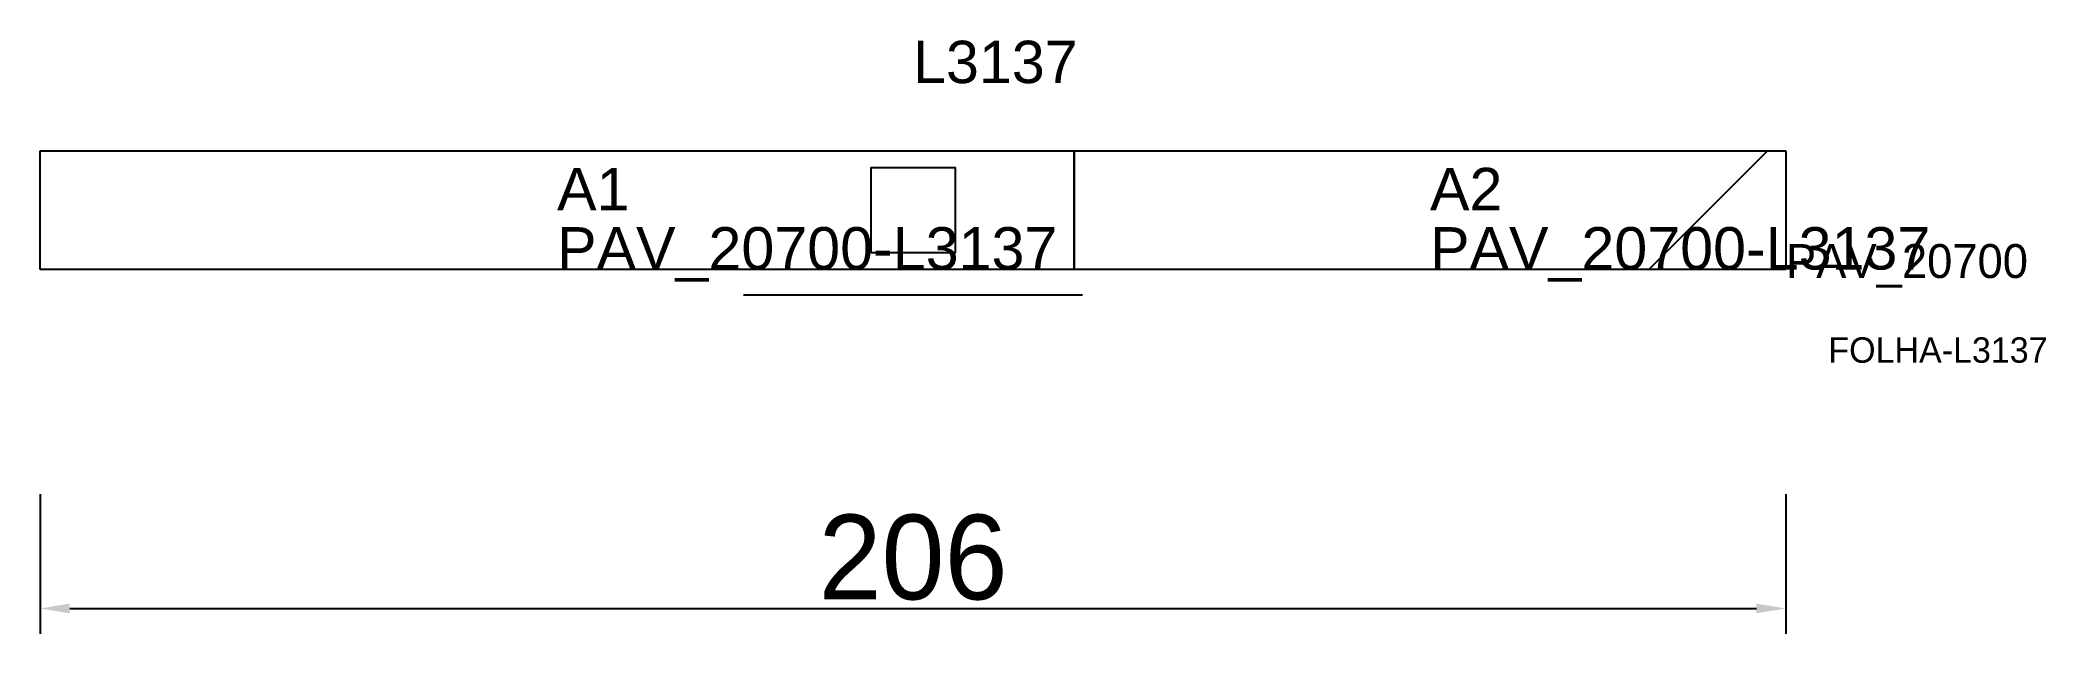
# Model space of a CAD drawing. Header units: metres. Extents: x 222 to 459, y 144 to 215.
import ezdxf

# ---------------------------------------------------------------- set-up
doc = ezdxf.new("R2010")
doc.units = ezdxf.units.M
for name, color, linetype in [('3', 3, 'CONTINUOUS'), ('AUX00', 7, 'CONTINUOUS'), ('COTA', 241, 'CONTINUOUS'), ('FOLHA', 255, 'CONTINUOUS'), ('Hachura', 251, 'CONTINUOUS'), ('NOMENCLATURA', 7, 'CONTINUOUS'), ('Nível', 160, 'CONTINUOUS'), ('Painéis', 200, 'CONTINUOUS'), ('Pilares', 5, 'CONTINUOUS'), ('SARR_2.2x7', 40, 'CONTINUOUS')]:
    doc.layers.add(name, color=color, linetype=linetype)
doc.styles.add('ARIAL', font='Arial.ttf')
doc.styles.add('STR_STANDARD', font='arial.ttf')
doc.dimstyles.new('EZ DXF', dxfattribs={"dimtxt": 10, "dimasz": 3.5, "dimexe": 3, "dimexo": 1.5, "dimgap": 1, "dimtad": 1, "dimdec": 1, "dimdsep": 46, "dimcen": 2.5, "dimazin": 3, "dimtfac": 1, "dimtmove": 0, "dimatfit": 3})

msp = doc.modelspace()

# ---------------------------------------------------------------- hatches: boundary and pattern name
at = {"layer": 'Hachura'}
h = msp.add_hatch(dxfattribs=at)
h.set_pattern_fill('ANSI31', scale=50)
h.paths.add_polyline_path([(428.2, 201.5), (428.2, 194.5), (428.2, 187.5), (325.2, 187.5), (222.2, 187.5), (222.2, 194.5), (222.2, 201.5), (325.2, 201.5)])
h = msp.add_hatch(dxfattribs=at)
h.set_pattern_fill('ANSI31', scale=50)
h.paths.add_polyline_path([(428.2, 201.5), (428.2, 194.5), (428.2, 187.5), (325.2, 187.5), (222.2, 187.5), (222.2, 194.5), (222.2, 201.5), (325.2, 201.5)])

# ---------------------------------------------------------------- linework, layer by layer
at = {"layer": '3'}
msp.add_lwpolyline([(344.2, 187.5), (344.2, 201.5)], close=True, dxfattribs=at)
msp.add_lwpolyline([(344.2, 187.5), (344.2, 201.5)], close=True, dxfattribs=at)
at = {"layer": 'Painéis', "color": 200}
for p, q in [((222.2, 194.5), (222.2, 201.5)), ((222.2, 201.5), (325.2, 201.5)), ((222.2, 194.5), (222.2, 201.5)), ((222.2, 201.5), (325.2, 201.5)), ((325.2, 201.5), (428.2, 201.5)), ((325.2, 201.5), (428.2, 201.5)), ((428.2, 201.5), (428.2, 194.5)), ((428.2, 201.5), (428.2, 194.5)), ((222.2, 187.5), (222.2, 194.5)), ((222.2, 187.5), (222.2, 194.5)), ((428.2, 194.5), (428.2, 187.5)), ((428.2, 194.5), (428.2, 187.5)), ((325.2, 187.5), (222.2, 187.5)), ((325.2, 187.5), (222.2, 187.5)), ((428.2, 187.5), (325.2, 187.5)), ((428.2, 187.5), (325.2, 187.5))]:
    msp.add_line(p, q, dxfattribs=at)
at = {"layer": 'Pilares'}
msp.add_lwpolyline([(320.2, 189.5), (330.2, 189.5), (330.2, 199.5), (320.2, 199.5)], close=True, dxfattribs=at)
msp.add_lwpolyline([(320.2, 189.5), (330.2, 189.5), (330.2, 199.5), (320.2, 199.5)], close=True, dxfattribs=at)
at = {"layer": 'SARR_2.2x7'}
msp.add_line((305.2, 184.5), (345.2, 184.5), dxfattribs=at)
msp.add_line((305.2, 184.5), (345.2, 184.5), dxfattribs=at)

# ---------------------------------------------------------------- texts
at = {"layer": '3', "style": 'STR_STANDARD'}
for s, p in [('A1', (283.2, 194.5)), ('A1', (283.2, 194.5)), ('A2', (386.2, 194.5)), ('A2', (386.2, 194.5))]:
    msp.add_text(s, height=5, dxfattribs=at).set_placement(p)
at = {"layer": 'AUX00', "style": 'STR_STANDARD'}
for p in [(283.2, 187.5), (283.2, 187.5), (386.2, 187.5), (386.2, 187.5)]:
    msp.add_text('PAV_20700-L3137', height=5, dxfattribs=at).set_placement(p)
at = {"layer": 'FOLHA'}
msp.add_text('FOLHA-L3137', height=3, dxfattribs=at).set_placement((433.2, 176.5))
msp.add_text('FOLHA-L3137', height=3, dxfattribs=at).set_placement((433.2, 176.5))
at = {"layer": 'NOMENCLATURA', "insert": (325.2, 214.5), "char_height": 5, "attachment_point": 1, "style": 'ARIAL'}
msp.add_mtext('L3137', dxfattribs=at)
msp.add_mtext('L3137', dxfattribs=at)
at = {"layer": 'Nível'}
msp.add_text('PAV_20700', height=4, dxfattribs=at).set_placement((428.2, 186.5))
msp.add_text('PAV_20700', height=4, dxfattribs=at).set_placement((428.2, 186.5))

# ---------------------------------------------------------------- dimensions: what is measured, and where the dimension line sits
at = {"layer": 'COTA'}
msp.add_linear_dim(base=(222.2, 147.5), p1=(222.2, 162.5), p2=(428.2, 162.5), dimstyle='EZ DXF', dxfattribs=at).render()
msp.add_linear_dim(base=(222.2, 147.5), p1=(222.2, 162.5), p2=(428.2, 162.5), dimstyle='EZ DXF', dxfattribs=at).render()

doc.saveas('drawing.dxf')
